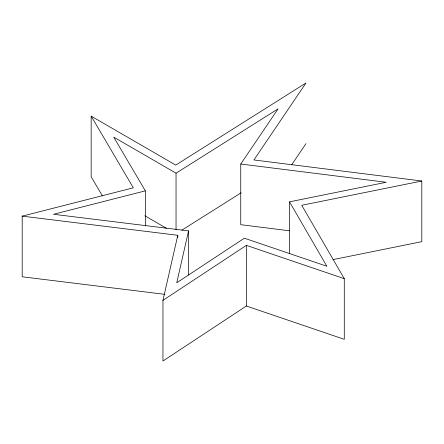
<?xml version="1.0" encoding="UTF-8"?>
<svg xmlns="http://www.w3.org/2000/svg" width="444" height="444" viewBox="0 0 444 444"><rect width="100%" height="100%" fill="white"/><g stroke="black" fill="none" stroke-linecap="round" stroke-linejoin="round"><path stroke-width="0.67" d="M332.939 259.629L421.8 241.658L421.8 181.013L301.737 205.289L344.278 278.666L344.278 339.316L246.359 306.016L162.959 361.016L162.959 300.366L177.789 235.292L22.2 216.139L22.2 276.79L164.707 294.333M145.343 226.013L145.343 190.864L53.508 214.274L188.561 230.897L176.74 282.789L244.355 238.195L326.862 266.25L289.516 201.837L386.241 182.273L240.748 164.03L240.748 224.681L289.471 230.791M240.748 164.03L278.072 108.863L176.04 173.193L176.04 229.703M291.603 164.891L305.983 143.634M162.959 300.366L246.359 245.366L344.278 278.666M181.901 230.142L241.125 192.807M22.2 216.139L133.317 187.818L91.164 116.117L91.164 176.768L102.403 195.887M421.8 181.013L253.907 159.957L305.983 82.984L175.741 165.096L91.164 116.117M176.04 173.193L113.742 137.118L145.343 190.864M144.888 215.801L166.456 228.294M289.516 201.837L289.516 253.524M246.359 245.366L246.359 306.016M188.561 230.897L188.561 275.008M177.789 235.292L177.789 237.362"/></g></svg>
